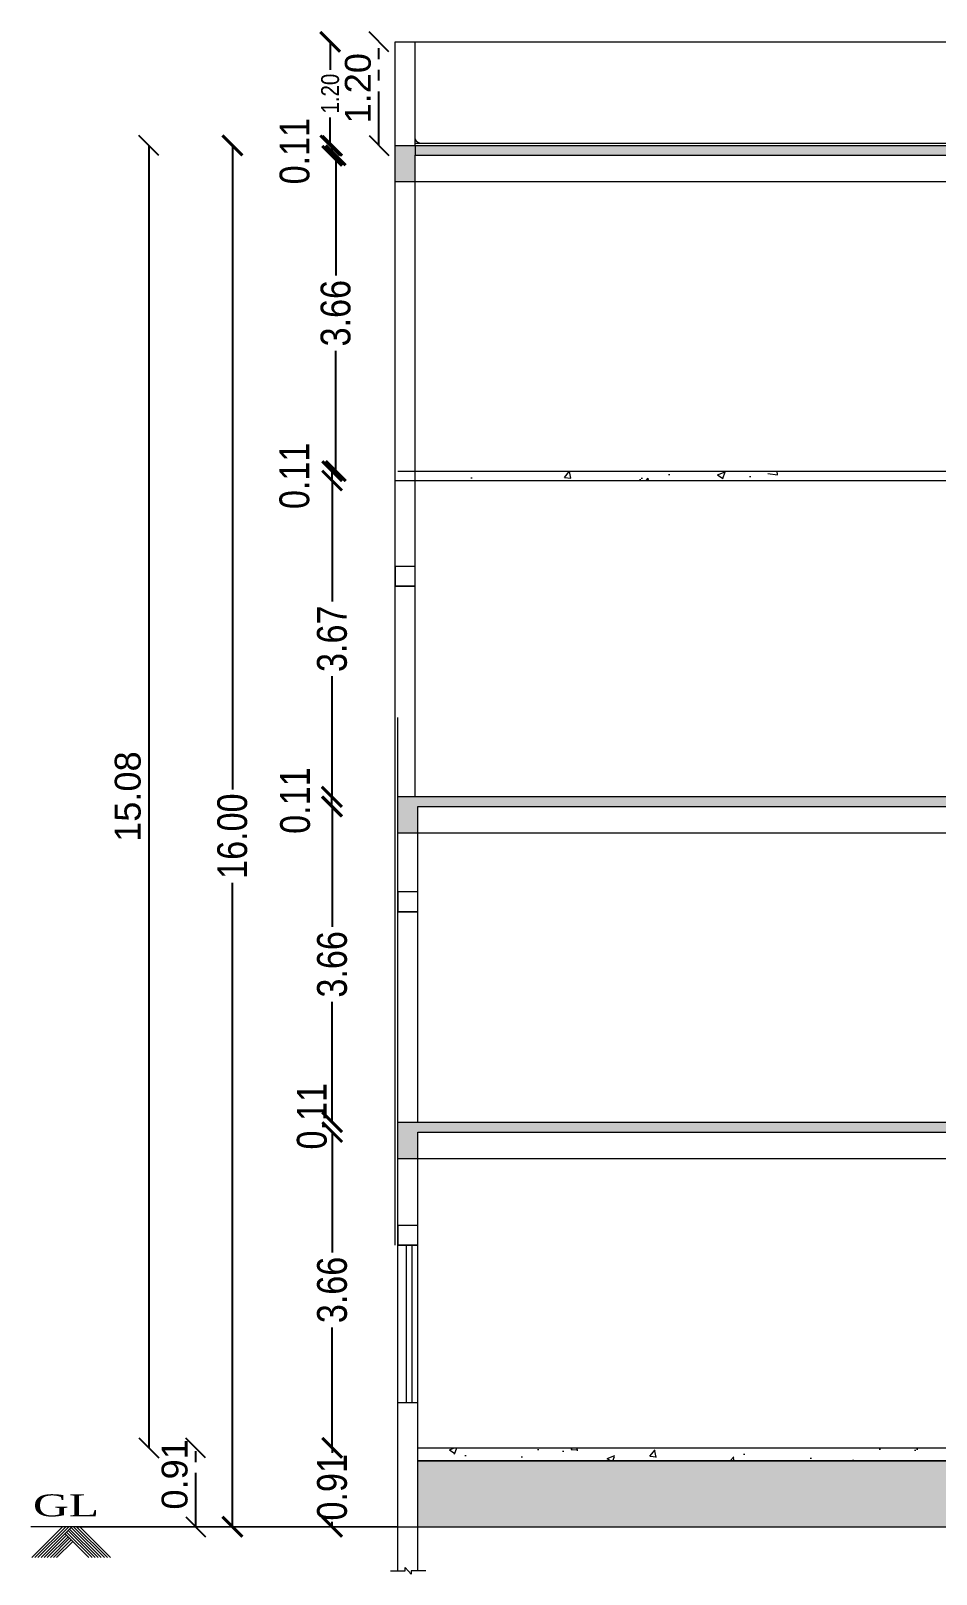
# Model space of a CAD drawing. Header units: metres. Extents: x 43 to 977, y 102 to 459.
# Drawn here: x 409.76 to 420.25, y 327.95 to 345.82 of the extents above; entities that cross this region are included whole.
import ezdxf

# ---------------------------------------------------------------- set-up
doc = ezdxf.new("R2010")
doc.units = ezdxf.units.M
doc.header["$MEASUREMENT"] = 0
doc.header["$PDMODE"] = 3
doc.linetypes.add('PHANTOM2', pattern=[1.25, 0.625, -0.125, 0.125, -0.125, 0.125, -0.125])
doc.layers.get('0').update_dxf_attribs({"lineweight": 0})
doc.layers.get('Defpoints').update_dxf_attribs({"lineweight": 0})
for name, color, linetype, lineweight in [('BLK_1_HT_OF_BLDG', 4, 'Continuous', 35), ('BLK_1_PARAPET_HT', 4, 'Continuous', 35), ('BLK_1_PLINTH_HEIGHT', 4, 'Continuous', 35), ('ELEV', 2, 'Continuous', 0), ('ILAND', 7, 'Continuous', 0), ('TEXT', 130, 'Continuous', 0), ('TKT', 3, 'Continuous', 0), ('WALL', 7, 'Continuous', 0)]:
    doc.layers.add(name, color=color, linetype=linetype, lineweight=lineweight)
doc.styles.add('ARIAL', font='arial.ttf')
doc.styles.add('style2', font='romantic.ttf')
doc.styles.add('visa', font='swissc.ttf')
doc.dimstyles.new('o3', dxfattribs={"dimscale": 0.23, "dimtxt": 0.9, "dimasz": 1, "dimexe": 5, "dimexo": 9, "dimgap": 0.23, "dimtad": 0, "dimzin": 3, "dimdsep": 46, "dimtxsty": 'visa', "dimblk": 'ARCHTICK', "dimcen": 0.09, "dimse1": 1, "dimse2": 1, "dimclrd": 7, "dimclre": 256, "dimclrt": 7, "dimadec": 0, "dimazin": 0, "dimtfac": 0.23, "dimtofl": 0, "dimtmove": 2, "dimatfit": 1, "dimldrblk": 'ARCHTICK', "dimfxl": 0, "dimtolj": 1, "dimtzin": 0, "dimarcsym": 0})
doc.dimstyles.new('OPEN SPACE', dxfattribs={"dimtxt": 0.3, "dimasz": 0.23, "dimexe": 0.1875, "dimexo": 0.0625, "dimgap": 0.09, "dimtad": 3, "dimzin": 0, "dimdsep": 46, "dimtxsty": 'ARIAL', "dimblk": 'OBLIQUE', "dimcen": 0.09, "dimse1": 1, "dimse2": 1, "dimclrd": 6, "dimclre": 6, "dimclrt": 7, "dimadec": 0, "dimazin": 0, "dimtfac": 0.5, "dimtix": 1, "dimtmove": 0, "dimatfit": 3, "dimfxl": 0, "dimtolj": 1, "dimtzin": 0, "dimarcsym": 0})
pattern_1 = [(50, (-21064.4661, 9520.6628), (0.910783435, -0.079683226), [0.095235675, -1.047592425]), (355, (-21064.4661, 9520.6628), (-0.176187692, 0.95514034), [0.07618854, -0.83807394]), (100.4514, (-21064.3902, 9520.6562), (0.73459642, 0.875456535), [0.080937867, -0.890316564]), (46.1842, (-21064.4661, 9520.9168), (1.35519229, -0.210177534), [0.14285351, -1.57138864]), (96.6356, (-21064.3532, 9520.8993), (1.186843115, 1.23694364), [0.121406804, -1.33547463]), (351.1842, (-21064.4661, 9520.9168), (1.18684215, 1.23694457), [0.11428281, -1.25711091]), (21, (-21064.33915, 9520.8533), (0.757957947, -0.51124909), [0.095235675, -1.047592425]), (326, (-21064.3391, 9520.8533), (0.308964, 0.920802054), [0.07618854, -0.83807394]), (71.4514, (-21064.276, 9520.8107), (1.066922256, 0.409552127), [0.080937867, -0.890316564]), (37.5, (-21064.46613, 9520.66284), (0.0154406937, 0.4227116116), [0, -0.827915468, 0, -0.85077203, 0, -0.841248463]), (7.5, (-21064.46613, 9520.66284), (0.334048066, 0.5008275415), [0, -0.485067038, 0, -0.808868333, 0, -0.320626772]), (327.5, (-21064.7493, 9520.66284), (0.677852534, -0.028640379), [0, -0.31745225, 0, -0.99045102, 0, -1.314252315]), (317.5, (-21064.8763, 9520.66284), (0.740535047, 0.127114208), [0, -0.412687925, 0, -0.657761062, 0, -0.933309615])]

# ---------------------------------------------------------------- blocks, each defined once
blk = doc.blocks.new('LGL')
at = {"layer": 'ELEV', "linetype": 'Continuous'}
for p, q in [((-75.94, -14.06), (-61.88, 0)), ((-74.53, -14.06), (-60.46, 0)), ((-73.11, -14.06), (-59.05, 0)), ((-71.7, -14.06), (-57.64, 0)), ((-70.29, -14.06), (-60.08, -3.86)), ((-68.87, -14.06), (-59.37, -4.57)), ((-67.46, -14.06), (-58.67, -5.27)), ((-66.04, -14.06), (-57.96, -5.98)), ((-64.63, -14.06), (-57.25, -6.69)), ((-49.88, -14.06), (-60.79, -3.15)), ((-48.46, -14.06), (-60.08, -2.45)), ((-47.05, -14.06), (-59.37, -1.74)), ((-45.63, -14.06), (-58.67, -1.03)), ((-44.22, -14.06), (-57.96, -0.32)), ((-42.81, -14.06), (-56.87, 0)), ((-41.39, -14.06), (-55.46, 0)), ((-39.98, -14.06), (-54.04, 0))]:
    blk.add_line(p, q, dxfattribs=at)
at = {"layer": 'TEXT', "color": 7, "linetype": 'Continuous', "ltscale": 20}
blk.add_line((0, 0), (-76.35, 0), dxfattribs=at)
at = {"layer": 'TEXT', "style": 'style2', "width": 1.5}
blk.add_text('GL', height=10, dxfattribs=at).set_placement((-75.41, 4.76))
blk = doc.blocks.new('SITE_BR')
at = {"layer": 'WALL', "color": 1, "linetype": 'Continuous', "ltscale": 20}
for p, q in [((0, 6.7), (0, -20.1)), ((-6.2, -31.3), (6.2, -20.1)), ((0, -20.1), (6.2, -20.1)), ((0, -31.3), (-6.2, -31.3)), ((0, -58.1), (0, -31.3))]:
    blk.add_line(p, q, dxfattribs=at)
blk = doc.blocks.new('_ArchTick')
at = {"color": 0, "const_width": 0.15}
blk.add_lwpolyline([(-0.5, -0.5), (0.5, 0.5)], dxfattribs=at)
blk = doc.blocks.new('*D771')
at = {"layer": 'Defpoints', "color": 0, "lineweight": 30}
for p in [(413.253, 329.412), (414.663, 329.412), (414.663, 328.497)]:
    blk.add_point(p, dxfattribs=at)
at = {"layer": 'WALL', "color": 7, "lineweight": -2}
for p, q in [((413.253, 329.412), (413.253, 329.355)), ((413.253, 328.497), (413.253, 328.554))]:
    blk.add_line(p, q, dxfattribs=at)
at = {"layer": 'WALL', "color": 7, "lineweight": -2, "xscale": 0.23, "yscale": 0.23, "zscale": 0.23}
for p, rotation in [((413.253, 329.412), 90), ((413.253, 328.497), 270)]:
    blk.add_blockref('_ArchTick', p, dxfattribs=dict(at, rotation=rotation))
at = {"layer": 'WALL', "color": 7, "insert": (413.253, 328.954), "char_height": 0.345, "attachment_point": 5, "rotation": 90, "style": 'visa'}
blk.add_mtext('\\A1;0.91', dxfattribs=at)
blk = doc.blocks.new('*D772')
at = {"layer": 'Defpoints', "color": 0, "lineweight": 30}
for p in [(413.253, 333.069), (414.434, 333.069), (414.663, 329.412)]:
    blk.add_point(p, dxfattribs=at)
at = {"layer": 'WALL', "color": 7, "lineweight": -2}
for p, q in [((413.253, 333.069), (413.253, 331.675)), ((413.253, 329.412), (413.253, 330.805))]:
    blk.add_line(p, q, dxfattribs=at)
at = {"layer": 'WALL', "color": 7, "lineweight": -2, "xscale": 0.23, "yscale": 0.23, "zscale": 0.23}
for p, rotation in [((413.253, 333.069), 90), ((413.253, 329.412), 270)]:
    blk.add_blockref('_ArchTick', p, dxfattribs=dict(at, rotation=rotation))
at = {"layer": 'WALL', "color": 7, "insert": (413.253, 331.24), "char_height": 0.345, "attachment_point": 5, "rotation": 90, "style": 'visa'}
blk.add_mtext('\\A1;3.66', dxfattribs=at)
blk = doc.blocks.new('*D773')
at = {"layer": 'Defpoints', "color": 0, "lineweight": 30}
for p in [(413.253, 333.183), (414.434, 333.183), (414.434, 333.069)]:
    blk.add_point(p, dxfattribs=at)
at = {"layer": 'WALL', "color": 7, "lineweight": -2}
for p, q in [((413.253, 333.183), (413.253, 333.413)), ((413.253, 333.069), (413.253, 332.839))]:
    blk.add_line(p, q, dxfattribs=at)
at = {"layer": 'WALL', "color": 7, "lineweight": -2, "xscale": 0.23, "yscale": 0.23, "zscale": 0.23}
for p, rotation in [((413.253, 333.183), 270), ((413.253, 333.069), 90)]:
    blk.add_blockref('_ArchTick', p, dxfattribs=dict(at, rotation=rotation))
at = {"layer": 'WALL', "color": 7, "insert": (413.019, 333.251), "char_height": 0.345, "attachment_point": 5, "rotation": 90, "style": 'visa'}
blk.add_mtext('\\A1;0.11', dxfattribs=at)
blk = doc.blocks.new('*D774')
at = {"layer": 'Defpoints', "color": 0, "lineweight": 30}
for p in [(413.253, 336.84), (414.434, 336.84), (414.434, 333.183)]:
    blk.add_point(p, dxfattribs=at)
at = {"layer": 'WALL', "color": 7, "lineweight": -2}
for p, q in [((413.253, 336.84), (413.253, 335.446)), ((413.253, 333.183), (413.253, 334.577))]:
    blk.add_line(p, q, dxfattribs=at)
at = {"layer": 'WALL', "color": 7, "lineweight": -2, "xscale": 0.23, "yscale": 0.23, "zscale": 0.23}
for p, rotation in [((413.253, 336.84), 90), ((413.253, 333.183), 270)]:
    blk.add_blockref('_ArchTick', p, dxfattribs=dict(at, rotation=rotation))
at = {"layer": 'WALL', "color": 7, "insert": (413.253, 335.011), "char_height": 0.345, "attachment_point": 5, "rotation": 90, "style": 'visa'}
blk.add_mtext('\\A1;3.66', dxfattribs=at)
blk = doc.blocks.new('*D789')
at = {"layer": 'Defpoints', "color": 0, "lineweight": 30}
for p in [(413.248, 336.954), (414.403, 336.954), (414.403, 336.84)]:
    blk.add_point(p, dxfattribs=at)
at = {"layer": 'WALL', "color": 7, "lineweight": -2}
blk.add_line((413.248, 336.84), (413.248, 336.954), dxfattribs=at)
at = {"layer": 'WALL', "color": 7, "lineweight": -2, "xscale": 0.23, "yscale": 0.23, "zscale": 0.23}
for p, rotation in [((413.248, 336.954), 90), ((413.248, 336.84), 270)]:
    blk.add_blockref('_ArchTick', p, dxfattribs=dict(at, rotation=rotation))
at = {"layer": 'WALL', "color": 7, "insert": (412.825, 336.907), "char_height": 0.345, "attachment_point": 5, "rotation": 90, "style": 'visa'}
blk.add_mtext('\\A1;0.11', dxfattribs=at)
blk = doc.blocks.new('*D790')
at = {"layer": 'Defpoints', "color": 0, "lineweight": 30}
for p in [(413.252, 340.614), (414.212, 340.614), (414.433, 336.949)]:
    blk.add_point(p, dxfattribs=at)
at = {"layer": 'WALL', "color": 7, "lineweight": -2}
for p, q in [((413.252, 340.614), (413.252, 339.215)), ((413.252, 336.949), (413.252, 338.348))]:
    blk.add_line(p, q, dxfattribs=at)
at = {"layer": 'WALL', "color": 7, "lineweight": -2, "xscale": 0.23, "yscale": 0.23, "zscale": 0.23}
for p, rotation in [((413.252, 340.614), 90), ((413.252, 336.949), 270)]:
    blk.add_blockref('_ArchTick', p, dxfattribs=dict(at, rotation=rotation))
at = {"layer": 'WALL', "color": 7, "insert": (413.252, 338.782), "char_height": 0.345, "attachment_point": 5, "rotation": 90, "style": 'visa'}
blk.add_mtext('\\A1;3.67', dxfattribs=at)
blk = doc.blocks.new('*D776')
at = {"layer": 'Defpoints', "color": 0, "lineweight": 30}
for p in [(413.253, 344.491), (414.433, 344.491), (414.433, 344.376)]:
    blk.add_point(p, dxfattribs=at)
at = {"layer": 'WALL', "color": 7, "lineweight": -2}
blk.add_line((413.253, 344.376), (413.253, 344.491), dxfattribs=at)
at = {"layer": 'WALL', "color": 7, "lineweight": -2, "xscale": 0.23, "yscale": 0.23, "zscale": 0.23}
for p, rotation in [((413.253, 344.491), 90), ((413.253, 344.376), 270)]:
    blk.add_blockref('_ArchTick', p, dxfattribs=dict(at, rotation=rotation))
at = {"layer": 'WALL', "color": 7, "insert": (412.819, 344.43), "char_height": 0.345, "attachment_point": 5, "rotation": 90, "style": 'visa'}
blk.add_mtext('\\A1;0.11', dxfattribs=at)
blk = doc.blocks.new('*D777')
at = {"layer": 'Defpoints', "color": 0, "lineweight": 30}
for p in [(412.097, 344.496), (414.631, 344.496), (414.243, 328.497)]:
    blk.add_point(p, dxfattribs=at)
at = {"layer": 'WALL', "color": 7, "lineweight": -2}
for p, q in [((412.097, 344.496), (412.097, 337.036)), ((412.097, 328.497), (412.097, 335.957))]:
    blk.add_line(p, q, dxfattribs=at)
at = {"layer": 'WALL', "color": 7, "lineweight": -2, "xscale": 0.23, "yscale": 0.23, "zscale": 0.23}
for p, rotation in [((412.097, 344.496), 90), ((412.097, 328.497), 270)]:
    blk.add_blockref('_ArchTick', p, dxfattribs=dict(at, rotation=rotation))
at = {"layer": 'WALL', "color": 7, "insert": (412.097, 336.496), "char_height": 0.345, "attachment_point": 5, "rotation": 90, "style": 'visa'}
blk.add_mtext('\\A1;16.00', dxfattribs=at)
blk = doc.blocks.new('*D792')
at = {"layer": 'Defpoints', "color": 0, "lineweight": 30}
for p in [(413.252, 340.724), (414.015, 340.724), (414.015, 340.614)]:
    blk.add_point(p, dxfattribs=at)
at = {"layer": 'WALL', "color": 7, "lineweight": -2}
blk.add_line((413.252, 340.614), (413.252, 340.724), dxfattribs=at)
at = {"layer": 'WALL', "color": 7, "lineweight": -2, "xscale": 0.23, "yscale": 0.23, "zscale": 0.23}
for p, rotation in [((413.252, 340.724), 90), ((413.252, 340.614), 270)]:
    blk.add_blockref('_ArchTick', p, dxfattribs=dict(at, rotation=rotation))
at = {"layer": 'WALL', "color": 7, "insert": (412.817, 340.669), "char_height": 0.345, "attachment_point": 5, "rotation": 90, "style": 'visa'}
blk.add_mtext('\\A1;0.11', dxfattribs=at)
blk = doc.blocks.new('*D793')
at = {"layer": 'Defpoints', "color": 0, "lineweight": 30}
for p in [(413.294, 344.381), (414.212, 344.381), (414.212, 340.724)]:
    blk.add_point(p, dxfattribs=at)
at = {"layer": 'WALL', "color": 7, "lineweight": -2}
for p, q in [((413.294, 344.381), (413.294, 342.988)), ((413.294, 340.724), (413.294, 342.118))]:
    blk.add_line(p, q, dxfattribs=at)
at = {"layer": 'WALL', "color": 7, "lineweight": -2, "xscale": 0.23, "yscale": 0.23, "zscale": 0.23}
for p, rotation in [((413.294, 344.381), 90), ((413.294, 340.724), 270)]:
    blk.add_blockref('_ArchTick', p, dxfattribs=dict(at, rotation=rotation))
at = {"layer": 'WALL', "color": 7, "insert": (413.294, 342.553), "char_height": 0.345, "attachment_point": 5, "rotation": 90, "style": 'visa'}
blk.add_mtext('\\A1;3.66', dxfattribs=at)
blk = doc.blocks.new('_Oblique')
at = {"color": 0, "linetype": 'ByBlock', "lineweight": -2}
blk.add_line((-0.5, -0.5), (0.5, 0.5), dxfattribs=at)
blk = doc.blocks.new('*D827')
at = {"layer": 'BLK_1_HT_OF_BLDG', "color": 5, "lineweight": -2}
blk.add_line((411.129, 344.496), (411.129, 329.412), dxfattribs=at)
at = {"layer": 'Defpoints', "color": 0, "lineweight": 30}
for p in [(413.266, 344.496), (411.129, 329.412), (413.266, 329.412)]:
    blk.add_point(p, dxfattribs=at)
at = {"layer": 'BLK_1_HT_OF_BLDG', "color": 5, "lineweight": -2, "xscale": 0.23, "yscale": 0.23, "zscale": 0.23}
for p, rotation in [((411.129, 344.496), 90), ((411.129, 329.412), 270)]:
    blk.add_blockref('_Oblique', p, dxfattribs=dict(at, rotation=rotation))
at = {"layer": 'BLK_1_HT_OF_BLDG', "color": 5, "insert": (410.886, 336.954), "char_height": 0.3, "attachment_point": 5, "rotation": 90, "style": 'ARIAL'}
blk.add_mtext('\\A1;15.08', dxfattribs=at)
blk = doc.blocks.new('*D828')
at = {"layer": 'BLK_1_PLINTH_HEIGHT', "color": 7, "linetype": 'PHANTOM2', "lineweight": -2}
blk.add_line((411.672, 328.497), (411.672, 329.409), dxfattribs=at)
at = {"layer": 'Defpoints', "color": 0, "lineweight": 80}
for p in [(411.672, 329.409), (414.243, 329.409), (412.486, 328.497)]:
    blk.add_point(p, dxfattribs=at)
at = {"layer": 'BLK_1_PLINTH_HEIGHT', "color": 7, "lineweight": -2, "xscale": 0.23, "yscale": 0.23, "zscale": 0.23}
for p, rotation in [((411.672, 329.409), 90), ((411.672, 328.497), 270)]:
    blk.add_blockref('_Oblique', p, dxfattribs=dict(at, rotation=rotation))
at = {"layer": 'BLK_1_PLINTH_HEIGHT', "color": 7, "lineweight": 30, "insert": (411.429, 329.104), "char_height": 0.3, "attachment_point": 5, "rotation": 90, "style": 'ARIAL'}
blk.add_mtext('\\A1;0.91', dxfattribs=at)
blk = doc.blocks.new('*D829')
at = {"layer": 'BLK_1_PARAPET_HT', "color": 233, "linetype": 'PHANTOM2', "lineweight": -2}
blk.add_line((413.795, 344.496), (413.795, 345.696), dxfattribs=at)
at = {"layer": 'Defpoints', "color": 0, "lineweight": 80}
for p in [(413.795, 345.696), (414.541, 345.696), (414.541, 344.496)]:
    blk.add_point(p, dxfattribs=at)
at = {"layer": 'BLK_1_PARAPET_HT', "color": 233, "lineweight": -2, "xscale": 0.23, "yscale": 0.23, "zscale": 0.23}
for p, rotation in [((413.795, 345.696), 90), ((413.795, 344.496), 270)]:
    blk.add_blockref('_Oblique', p, dxfattribs=dict(at, rotation=rotation))
at = {"layer": 'BLK_1_PARAPET_HT', "color": 233, "lineweight": 30, "insert": (413.552, 345.158), "char_height": 0.3, "attachment_point": 5, "rotation": 90, "style": 'ARIAL'}
blk.add_mtext('\\A1;1.20', dxfattribs=at)
blk = doc.blocks.new('*D844')
at = {"layer": 'Defpoints', "color": 0, "lineweight": 30, "ltscale": 20}
for p in [(413.23, 345.696), (413.984, 345.696), (413.984, 344.496)]:
    blk.add_point(p, dxfattribs=at)
at = {"layer": 'TEXT', "color": 7, "lineweight": -2, "ltscale": 20}
for p, q in [((413.23, 345.696), (413.23, 345.372)), ((413.23, 344.496), (413.23, 344.819))]:
    blk.add_line(p, q, dxfattribs=at)
at = {"layer": 'TEXT', "color": 7, "lineweight": -2, "ltscale": 20, "xscale": 0.23, "yscale": 0.23, "zscale": 0.23}
for p, rotation in [((413.23, 345.696), 90), ((413.23, 344.496), 270)]:
    blk.add_blockref('_ArchTick', p, dxfattribs=dict(at, rotation=rotation))
at = {"layer": 'TEXT', "color": 7, "lineweight": 80, "ltscale": 20, "insert": (413.23, 345.096), "char_height": 0.207, "attachment_point": 5, "rotation": 90, "style": 'visa'}
blk.add_mtext('\\A1;1.20', dxfattribs=at)

msp = doc.modelspace()

# ---------------------------------------------------------------- hatches: boundary and pattern name
at = {"layer": 'ILAND'}
h = msp.add_hatch(dxfattribs=at)
h.set_pattern_fill('AR-CONC', scale=0.126981, style=0)
h.set_pattern_definition([(50, (-21064.4973, 9528.2042), (0.910783435, -0.079683226), [0.095235675, -1.047592425]), (355, (-21064.4973, 9528.2042), (-0.176187692, 0.95514034), [0.07618854, -0.83807394]), (100.4514, (-21064.4214, 9528.1975), (0.73459642, 0.875456535), [0.080937867, -0.890316564]), (46.1842, (-21064.4973, 9528.4581), (1.35519229, -0.210177534), [0.14285351, -1.57138864]), (96.6356, (-21064.3843, 9528.4406), (1.186843115, 1.23694364), [0.121406804, -1.33547463]), (351.1842, (-21064.4973, 9528.4581), (1.18684215, 1.23694457), [0.11428281, -1.25711091]), (21, (-21064.3703, 9528.39464), (0.757957947, -0.51124909), [0.095235675, -1.047592425]), (326, (-21064.3703, 9528.3946), (0.308964, 0.920802054), [0.07618854, -0.83807394]), (71.4514, (-21064.3071, 9528.352), (1.066922256, 0.409552127), [0.080937867, -0.890316564]), (37.5, (-21064.49727, 9528.20417), (0.0154406937, 0.4227116116), [0, -0.827915468, 0, -0.85077203, 0, -0.841248463]), (7.5, (-21064.49727, 9528.20417), (0.334048066, 0.5008275415), [0, -0.485067038, 0, -0.808868333, 0, -0.320626772]), (327.5, (-21064.78044, 9528.20417), (0.677852534, -0.028640379), [0, -0.31745225, 0, -0.99045102, 0, -1.314252315]), (317.5, (-21064.9074, 9528.20417), (0.740535047, 0.127114208), [0, -0.412687925, 0, -0.657761062, 0, -0.933309615])])
h.paths.add_polyline_path([(454.23614, 344.07656), (454.46231, 344.07656), (454.46231, 344.38131), (457.20852, 344.38131), (457.20852, 344.07656), (457.42491, 344.07656), (457.42491, 344.38131), (460.58325, 344.38131), (460.58325, 344.07656), (460.81182, 344.07656), (460.81182, 344.38131), (463.75696, 344.38131), (463.75696, 344.07656), (463.98553, 344.07656), (463.98553, 344.49559), (413.98376, 344.49559), (413.98376, 344.07656), (414.21232, 344.07656), (414.21232, 344.38131), (426.72379, 344.38131), (426.72379, 344.07656), (426.95236, 344.07656), (426.95236, 344.38131), (431.44748, 344.38131), (431.44748, 344.07656), (431.67605, 344.07656), (431.67605, 344.38131), (437.05468, 344.38131), (437.05468, 344.07656), (437.28324, 344.07656), (437.28324, 344.38131), (437.30864, 344.38131), (437.30864, 344.07656), (437.5372, 344.07656), (437.5372, 344.38131), (441.11181, 344.38131), (441.11181, 344.07656), (441.34037, 344.07656), (441.34037, 344.38131), (444.47507, 344.38131), (444.47507, 344.07656), (444.7034, 344.07656), (444.7034, 344.38131), (447.68927, 344.38131), (447.68927, 344.07656), (447.91679, 344.07656), (447.91679, 344.38131), (451.0153, 344.38131), (451.0153, 344.07656), (451.24147, 344.07656), (451.24147, 344.38131), (454.23614, 344.38131)])
h.paths.add_polyline_path([(437.06767, 344.06231), (438.586, 344.06231), (438.586, 344.37746), (437.06767, 344.37746)], flags=9)
h = msp.add_hatch(dxfattribs=at)
h.set_pattern_fill('AR-CONC', scale=0.126981, style=0)
h.set_pattern_definition([(50, (-21064.4973, 9528.2042), (0.910783435, -0.079683226), [0.095235675, -1.047592425]), (355, (-21064.4973, 9528.2042), (-0.176187692, 0.95514034), [0.07618854, -0.83807394]), (100.4514, (-21064.4214, 9528.1975), (0.73459642, 0.875456535), [0.080937867, -0.890316564]), (46.1842, (-21064.4973, 9528.4581), (1.35519229, -0.210177534), [0.14285351, -1.57138864]), (96.6356, (-21064.3843, 9528.4406), (1.186843115, 1.23694364), [0.121406804, -1.33547463]), (351.1842, (-21064.4973, 9528.4581), (1.18684215, 1.23694457), [0.11428281, -1.25711091]), (21, (-21064.3703, 9528.39464), (0.757957947, -0.51124909), [0.095235675, -1.047592425]), (326, (-21064.3703, 9528.3946), (0.308964, 0.920802054), [0.07618854, -0.83807394]), (71.4514, (-21064.3071, 9528.352), (1.066922256, 0.409552127), [0.080937867, -0.890316564]), (37.5, (-21064.49727, 9528.20417), (0.0154406937, 0.4227116116), [0, -0.827915468, 0, -0.85077203, 0, -0.841248463]), (7.5, (-21064.49727, 9528.20417), (0.334048066, 0.5008275415), [0, -0.485067038, 0, -0.808868333, 0, -0.320626772]), (327.5, (-21064.78044, 9528.20417), (0.677852534, -0.028640379), [0, -0.31745225, 0, -0.99045102, 0, -1.314252315]), (317.5, (-21064.9074, 9528.20417), (0.740535047, 0.127114208), [0, -0.412687925, 0, -0.657761062, 0, -0.933309615])])
h.paths.add_polyline_path([(454.23614, 344.07656), (454.46231, 344.07656), (454.46231, 344.38131), (457.20852, 344.38131), (457.20852, 344.07656), (457.42491, 344.07656), (457.42491, 344.38131), (460.58325, 344.38131), (460.58325, 344.07656), (460.81182, 344.07656), (460.81182, 344.38131), (463.75696, 344.38131), (463.75696, 344.07656), (463.98553, 344.07656), (463.98553, 344.49559), (413.98376, 344.49559), (413.98376, 344.07656), (414.21232, 344.07656), (414.21232, 344.38131), (426.72379, 344.38131), (426.72379, 344.07656), (426.95236, 344.07656), (426.95236, 344.38131), (431.44748, 344.38131), (431.44748, 344.07656), (431.67605, 344.07656), (431.67605, 344.38131), (437.05468, 344.38131), (437.05468, 344.07656), (437.28324, 344.07656), (437.28324, 344.38131), (437.30864, 344.38131), (437.30864, 344.07656), (437.5372, 344.07656), (437.5372, 344.38131), (441.11181, 344.38131), (441.11181, 344.07656), (441.34037, 344.07656), (441.34037, 344.38131), (444.47507, 344.38131), (444.47507, 344.07656), (444.7034, 344.07656), (444.7034, 344.38131), (447.68927, 344.38131), (447.68927, 344.07656), (447.91679, 344.07656), (447.91679, 344.38131), (451.0153, 344.38131), (451.0153, 344.07656), (451.24147, 344.07656), (451.24147, 344.38131), (454.23614, 344.38131)])
h.paths.add_polyline_path([(437.06767, 344.06231), (438.586, 344.06231), (438.586, 344.37746), (437.06767, 344.37746)], flags=9)
h = msp.add_hatch(dxfattribs=at)
h.set_pattern_fill('AR-CONC', scale=0.126981, style=0)
h.set_pattern_definition([(50, (-78852.2377, -9294.4721), (0.910783435, -0.079683226), [0.095235675, -1.047592425]), (355, (-78852.2377, -9294.4721), (-0.176187692, 0.955140341), [0.07618854, -0.83807394]), (100.4514445, (-78852.1618, -9294.4787), (0.73459574, 0.8754571055), [0.080937869, -0.890316564]), (46.1842, (-78852.2377, -9294.2181), (1.355192647, -0.210177872), [0.142853513, -1.571388637]), (96.6356355, (-78852.1248, -9294.2356), (1.18684215, 1.236944566), [0.121406873, -1.335475598]), (351.184164, (-78852.2377, -9294.2181), (1.18684215, 1.236944566), [0.11428281, -1.257110911]), (21, (-78852.11075, -9294.2816), (0.757957947, -0.511249091), [0.095235675, -1.047592425]), (326, (-78852.11075, -9294.2816), (0.308963998, 0.920802054), [0.07618854, -0.83807394]), (71.4514447, (-78852.0476, -9294.3242), (1.066921936, 0.409552961), [0.080937867, -0.890316564]), (37.5, (-78852.23773, -9294.47208), (0.0154406937, 0.4227116116), [0, -0.827915468, 0, -0.85077203, 0, -0.8412484625]), (7.5, (-78852.23773, -9294.4721), (0.3340480663, 0.5008275415), [0, -0.485067038, 0, -0.808868333, 0, -0.3206267725]), (327.5, (-78852.5209, -9294.47208), (0.6778525339, -0.0286403791), [0, -0.31745225, 0, -0.99045102, 0, -1.314252315]), (317.5, (-78852.6479, -9294.4721), (0.7405350465, 0.1271142075), [0, -0.412687925, 0, -0.657761062, 0, -0.933309615])])
h.paths.add_polyline_path([(431.67605, 340.72426), (414.21232, 340.72426), (414.21232, 340.61426), (431.67605, 340.61426)])
h = msp.add_hatch(dxfattribs=at)
h.set_pattern_fill('AR-CONC', scale=0.126981, style=0)
h.set_pattern_definition(pattern_1)
h.paths.add_polyline_path([(454.26729, 336.53522), (454.49345, 336.53522), (454.49345, 336.83998), (457.23966, 336.83998), (457.23966, 336.53522), (457.45605, 336.53522), (457.45605, 336.83998), (460.61439, 336.83998), (460.61439, 336.53522), (460.84296, 336.53522), (460.84296, 336.83998), (463.78811, 336.83998), (463.78811, 336.53522), (464.01667, 336.53522), (464.01667, 336.95426), (414.0149, 336.95426), (414.0149, 336.53522), (414.24346, 336.53522), (414.24346, 336.83998), (426.75494, 336.83998), (426.75494, 336.53522), (426.9835, 336.53522), (426.9835, 336.83998), (431.47863, 336.83998), (431.47863, 336.53522), (431.70719, 336.53522), (431.70719, 336.83998), (437.08582, 336.83998), (437.08582, 336.53522), (437.31438, 336.53522), (437.31438, 336.83998), (437.33978, 336.83998), (437.33978, 336.53522), (437.56835, 336.53522), (437.56835, 336.83998), (441.14295, 336.83998), (441.14295, 336.53522), (441.37152, 336.53522), (441.37152, 336.83998), (444.50622, 336.83998), (444.50622, 336.53522), (444.73455, 336.53522), (444.73455, 336.83998), (447.72042, 336.83998), (447.72042, 336.53522), (447.94794, 336.53522), (447.94794, 336.83998), (451.04645, 336.83998), (451.04645, 336.53522), (451.27261, 336.53522), (451.27261, 336.83998), (454.26729, 336.83998)])
h.paths.add_polyline_path([(437.09881, 336.52098), (438.61714, 336.52098), (438.61714, 336.83613), (437.09881, 336.83613)], flags=9)
h = msp.add_hatch(dxfattribs=at)
h.set_pattern_fill('AR-CONC', scale=0.126981, style=0)
h.set_pattern_definition(pattern_1)
h.paths.add_polyline_path([(426.75494, 332.76389), (426.9835, 332.76389), (426.9835, 333.06864), (431.47863, 333.06864), (431.47863, 332.76389), (431.70719, 332.76389), (431.70719, 333.06864), (437.08582, 333.06864), (437.08582, 333.18293), (426.9835, 333.18293), (414.0149, 333.18293), (414.0149, 332.76389), (414.24346, 332.76389), (414.24346, 333.06864), (426.75494, 333.06864)])
h = msp.add_hatch(dxfattribs=at)
h.set_pattern_fill('AR-SAND', scale=0.126981, style=0)
h.set_pattern_definition([(37.5, (-21064.46613, 9520.66284), (-0.0079989533, 0.2446698163), [0, -0.193010968, 0, -0.21586753, 0, -0.2063439625]), (7.5, (-21064.46613, 9520.66284), (0.224727839, 0.3583586473), [0, -0.104124338, 0, -0.173963833, 0, -0.0666649725]), (327.5, (-21064.62231, 9520.66284), (0.3954365363, 0.0007185917), [0, -0.06349045, 0, -0.22856562, 0, -0.298405115]), (317.5, (-21064.6223, 9520.66284), (0.381720662, 0.111448033), [0, -0.031745225, 0, -0.149837462, 0, -0.171424215])])
h.paths.add_polyline_path([(426.75494, 328.49733), (426.75494, 329.25922), (414.24346, 329.25922), (414.24346, 328.49733)])
at = {"layer": 'WALL'}
h = msp.add_hatch(dxfattribs=at)
h.set_pattern_fill('AR-CONC', scale=0.126981, style=0)
h.set_pattern_definition([(50, (-12104.3563, 5436.4742), (0.910783435, -0.079683226), [0.095235675, -1.047592425]), (355, (-12104.3563, 5436.4742), (-0.17618769, 0.95514034), [0.07618854, -0.83807394]), (100.4514, (-12104.2804, 5436.46755), (0.73459642, 0.875456535), [0.08093787, -0.890316564]), (46.1842, (-12104.3563, 5436.7282), (1.35519229, -0.21017753), [0.14285351, -1.57138864]), (96.6356, (-12104.2433, 5436.7106), (1.18684312, 1.23694364), [0.1214068, -1.33547463]), (351.1842, (-12104.3563, 5436.7282), (1.18684215, 1.23694457), [0.11428281, -1.25711091]), (21, (-12104.2293, 5436.6647), (0.757957947, -0.51124909), [0.095235675, -1.047592425]), (326, (-12104.2293, 5436.6647), (0.308964, 0.920802054), [0.07618854, -0.83807394]), (71.4514, (-12104.1661, 5436.6221), (1.066922256, 0.40955213), [0.08093787, -0.890316564]), (37.5, (-12104.35627, 5436.4742), (0.015440694, 0.422711612), [0, -0.827915468, 0, -0.85077203, 0, -0.841248463]), (7.5, (-12104.35627, 5436.4742), (0.334048066, 0.500827541), [0, -0.485067038, 0, -0.808868333, 0, -0.320626772]), (327.5, (-12104.63943, 5436.4742), (0.677852534, -0.028640379), [0, -0.31745225, 0, -0.99045102, 0, -1.314252315]), (317.5, (-12104.7664, 5436.4742), (0.740535047, 0.127114208), [0, -0.412687925, 0, -0.657761062, 0, -0.933309615])])
h.paths.add_polyline_path([(414.24346, 329.41159), (414.24346, 329.25922), (426.12888, 329.25922), (426.12888, 329.41159)])

# ---------------------------------------------------------------- linework, layer by layer
at = {"layer": 'ELEV'}
msp.add_arc((414.29019, 344.60448), 0.0835, 201.147954, 275.930313, dxfattribs=at)
at = {"layer": 'TKT', "color": 5}
msp.add_line((426.75494, 329.25922), (414.24346, 329.25922), dxfattribs=at)
at = {"layer": 'WALL', "color": 5}
for p, q in [((413.98376, 331.7593), (413.98376, 345.69559)), ((413.98376, 335.53063), (413.98376, 345.69559)), ((414.21232, 344.49559), (414.21232, 345.69559)), ((414.21232, 344.49559), (414.21232, 345.69559)), ((414.21232, 344.49559), (414.21232, 344.38131)), ((414.21232, 336.95426), (414.21232, 344.38131)), ((414.21232, 339.39229), (413.98376, 339.39229)), ((414.21232, 339.39229), (413.98376, 339.39229)), ((414.0149, 327.98796), (414.0149, 337.86852)), ((414.24346, 333.18293), (414.24346, 336.83998)), ((414.24346, 335.62096), (414.0149, 335.62096)), ((414.24346, 327.98796), (414.24346, 333.06864)), ((414.24346, 331.7593), (414.0149, 331.7593)), ((414.24346, 331.7593), (414.0149, 331.7593)), ((414.11065, 331.7593), (414.11065, 329.93077)), ((414.17378, 331.7593), (414.17378, 329.93077)), ((414.24346, 329.93077), (414.0149, 329.93077))]:
    msp.add_line(p, q, dxfattribs=at)
at = {"layer": 'WALL'}
for p, q in [((413.98376, 345.69559), (421.19155, 345.69559)), ((413.98376, 344.49559), (534.79562, 344.49559)), ((413.98376, 344.49559), (534.79562, 344.49559)), ((414.21232, 344.52099), (467.18878, 344.52099)), ((414.21232, 344.38131), (426.72379, 344.38131)), ((414.21232, 344.38131), (426.72379, 344.38131)), ((413.98376, 344.07656), (466.81143, 344.07656)), ((413.98376, 344.07656), (466.81143, 344.07656)), ((414.0149, 340.72426), (534.82676, 340.72426)), ((413.98376, 340.61426), (534.82676, 340.61426)), ((414.0149, 336.95426), (534.82676, 336.95426)), ((414.24346, 336.83998), (426.75494, 336.83998)), ((414.0149, 336.53522), (466.84258, 336.53522)), ((414.0149, 333.18293), (534.82676, 333.18293)), ((414.24346, 333.06864), (426.75494, 333.06864)), ((414.0149, 332.76389), (534.82676, 332.76389)), ((414.24346, 329.41159), (426.75494, 329.41159)), ((414.24346, 329.41159), (426.75494, 329.41159)), ((414.24346, 329.25922), (426.75494, 329.25922)), ((410.30835, 328.49733), (536.31007, 328.49733))]:
    msp.add_line(p, q, dxfattribs=at)
at = {"layer": 'WALL', "ltscale": 20}
msp.add_line((414.0149, 328.49733), (410.40236, 328.49733), dxfattribs=at)
at = {"layer": 'WALL', "color": 5}
for points in [[(413.98376, 339.39229), (414.21232, 339.39229), (414.21232, 339.62086), (413.98376, 339.62086)], [(413.98376, 339.39229), (414.21232, 339.39229), (414.21232, 339.62086), (413.98376, 339.62086)], [(414.0149, 335.62096), (414.24346, 335.62096), (414.24346, 335.84953), (414.0149, 335.84953)], [(414.0149, 331.7593), (414.24346, 331.7593), (414.24346, 331.98786), (414.0149, 331.98786)]]:
    msp.add_lwpolyline(points, close=True, dxfattribs=at)

# ---------------------------------------------------------------- block references
at = {"layer": 'WALL', "ltscale": 20, "xscale": 0.02539618, "yscale": 0.02539618, "zscale": 0.02539618}
msp.add_blockref('LGL', (411.70129, 328.49733), dxfattribs=at)
at = {"layer": 'WALL', "color": 5, "xscale": 0.006349045, "yscale": 0.006349045, "zscale": 0.006349045, "rotation": 270}
msp.add_blockref('SITE_BR', (414.29565, 327.98796), dxfattribs=at)

# ---------------------------------------------------------------- dimensions: what is measured, and where the dimension line sits
at = {"layer": 'BLK_1_HT_OF_BLDG', "color": 5}
dim = msp.add_linear_dim(base=(411.12945, 329.41159), p1=(413.2661, 344.49559), p2=(413.2661, 329.41159), angle=90, dimstyle='OPEN SPACE', override={"dimpost": '\\X', "dimclrd": 5, "dimclrt": 5}, dxfattribs=at)
dim.commit()
dim.dimension.update_dxf_attribs({"geometry": '*D827', "text_midpoint": (410.88628, 336.95359)})
at = {"layer": 'BLK_1_PARAPET_HT', "color": 233, "lineweight": 30}
dim = msp.add_linear_dim(base=(413.79535, 345.69559), p1=(414.54069, 344.49559), p2=(414.54069, 345.69559), angle=90, dimstyle='OPEN SPACE', override={"dimpost": '\\X', "dimclrd": 233, "dimclrt": 233, "dimfxl": 0, "dimarcsym": 2}, dxfattribs=at)
dim.commit()
dim.dimension.update_dxf_attribs({"geometry": '*D829', "text_midpoint": (413.79535, 345.15796), "dimtype": 160})
at = {"layer": 'BLK_1_PLINTH_HEIGHT', "color": 7, "lineweight": 30}
dim = msp.add_linear_dim(base=(411.67185, 329.40852), p1=(412.48559, 328.49733), p2=(414.24346, 329.40852), angle=90, dimstyle='OPEN SPACE', override={"dimpost": '\\X', "dimclrd": 7, "dimfxl": 0, "dimarcsym": 2}, dxfattribs=at)
dim.commit()
dim.dimension.update_dxf_attribs({"geometry": '*D828', "text_midpoint": (411.67185, 329.10352), "dimtype": 160})
at = {"layer": 'TEXT', "lineweight": 80, "ltscale": 20}
dim = msp.add_aligned_dim(p1=(413.98376, 344.49559), p2=(413.98376, 345.69559), distance=0.75355, dimstyle='o3', override={"dimpost": '\\X', "dimfxl": 1.5, "dimfxlon": 1, "dimarcsym": 1}, dxfattribs=at)
dim.commit()
dim.dimension.update_dxf_attribs({"geometry": '*D844', "text_midpoint": (413.23021, 345.09559)})
at = {"layer": 'WALL'}
for base, p1, p2, override, picture, middle in [((413.25281, 344.49054), (414.43309, 344.37626), (414.43309, 344.49054), {"dimtxt": 1.5, "dimpost": '\\X'}, '*D776', (412.81945, 344.43026)), ((413.25197, 340.72426), (414.0149, 340.61426), (414.0149, 340.72426), {"dimtxt": 1.5, "dimpost": '\\X'}, '*D792', (412.81675, 340.66926)), ((413.24832, 336.95426), (414.40279, 336.83998), (414.40279, 336.95426), {"dimtxt": 1.5, "dimpost": '\\X'}, '*D789', (412.82479, 336.90686)), ((413.25281, 333.18293), (414.43394, 333.06864), (414.43394, 333.18293), {"dimtxt": 1.5, "dimpost": '\\X', "dimblk": 'ArchTick'}, '*D773', (413.01902, 333.25131)), ((413.25281, 329.41159), (414.6625, 328.49733), (414.6625, 329.41159), {"dimtxt": 1.5, "dimpost": '\\X', "dimblk": 'ArchTick'}, '*D771', (413.25281, 328.95446))]:
    dim = msp.add_linear_dim(base=base, p1=p1, p2=p2, angle=90, dimstyle='o3', override=override, dxfattribs=at)
    dim.commit()
    dim.dimension.update_dxf_attribs({"geometry": picture, "text_midpoint": middle, "dimtype": 160})
for base, p1, p2, override, picture, middle in [((412.09675, 344.49559), (414.24346, 328.49733), (414.63136, 344.49559), {"dimtxt": 1.5, "dimpost": '\\X'}, '*D777', (412.09675, 336.49646)), ((413.29361, 344.38131), (414.21232, 340.72426), (414.21232, 344.38131), {"dimtxt": 1.5, "dimpost": '\\X'}, '*D793', (413.29361, 342.55278)), ((413.25197, 340.61426), (414.43309, 336.94921), (414.21232, 340.61426), {"dimtxt": 1.5, "dimpost": '\\X'}, '*D790', (413.25197, 338.78173)), ((413.25281, 336.83998), (414.43394, 333.18293), (414.43394, 336.83998), {"dimtxt": 1.5, "dimpost": '\\X'}, '*D774', (413.25281, 335.01145)), ((413.25281, 333.06864), (414.6625, 329.41159), (414.43394, 333.06864), {"dimtxt": 1.5, "dimpost": '\\X', "dimblk": 'ArchTick'}, '*D772', (413.25281, 331.24012))]:
    dim = msp.add_linear_dim(base=base, p1=p1, p2=p2, angle=90, dimstyle='o3', override=override, dxfattribs=at)
    dim.commit()
    dim.dimension.update_dxf_attribs({"geometry": picture, "text_midpoint": middle})

doc.saveas('drawing.dxf')
